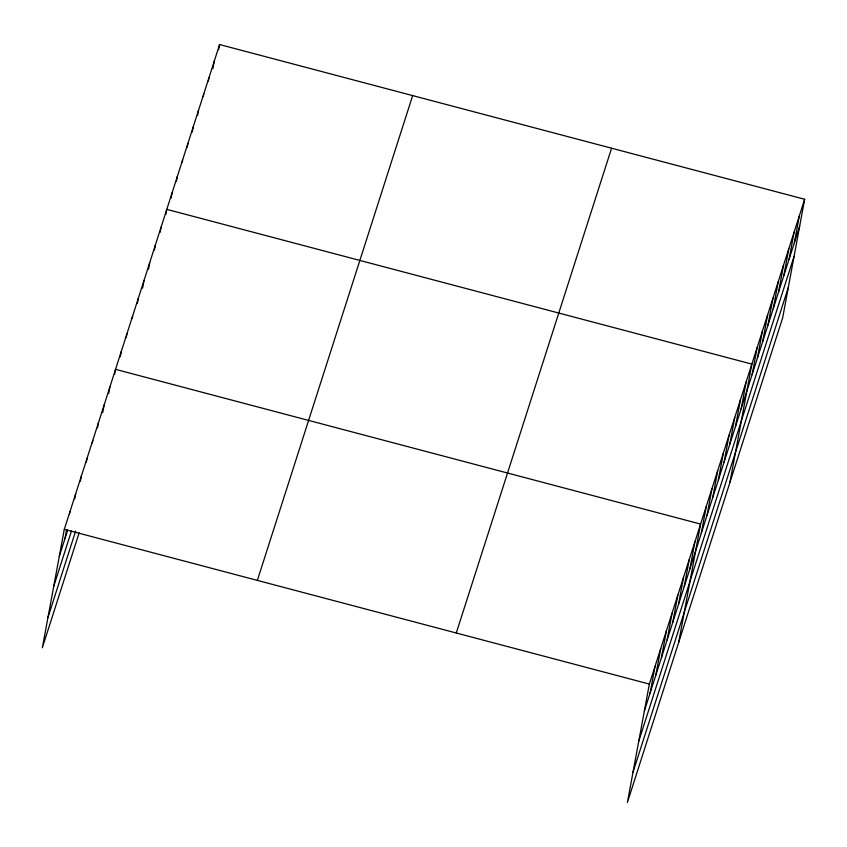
<?xml version="1.0" encoding="UTF-8"?>
<svg xmlns="http://www.w3.org/2000/svg" width="847" height="847" viewBox="0 0 847 847"><rect width="100%" height="100%" fill="white"/><g stroke="black" fill="none" stroke-linecap="round" stroke-linejoin="round"><path stroke-width="1.27" d="M804.65 199.267L649.353 684.069L627.405 802.458L782.702 317.667L804.65 199.267L219.595 44.542L64.298 529.333L42.35 647.733L79.173 532.774M64.997 538.512L66.659 529.523M69.507 514.129L69.983 511.556M74.727 498.915L75.679 493.78M80.423 481.138L81.376 476.003M86.362 462.081L87.072 458.227M92.291 443.023L92.768 440.451M97.511 427.809L98.464 422.674M102.731 412.605L104.149 404.898M108.66 393.548L109.845 387.121M114.589 374.48L115.541 369.356L700.596 524.081L678.659 642.481M120.285 356.714L121.237 351.579M126.214 337.646L126.934 333.803M132.153 318.588L132.63 316.026M137.373 303.385L138.315 298.25M142.582 288.171L144.011 280.473M148.521 269.113L149.707 262.697M154.45 250.056L155.403 244.921M160.147 232.279L161.099 227.144M165.843 214.503L166.795 209.368L751.85 364.104L729.902 482.494M171.115 198.018L172.068 192.883M176.398 181.533L177.351 176.398M182.158 162.486L182.634 159.924M187.198 147.283L187.918 143.439M192.237 132.09L193.19 126.955M197.52 115.605L198.473 110.47M203.28 96.558L203.756 93.985M208.32 81.354L209.029 77.501M212.883 68.723L214.312 61.016M218.642 49.677L219.595 44.542M650.051 693.248L655.049 666.293M655.737 675.472L660.734 648.516M661.433 657.696L666.43 630.74M667.129 639.919L672.126 612.963M672.825 622.143L677.822 595.187M678.521 604.366L683.518 577.41M684.217 586.59L689.214 559.634M689.913 568.813L694.9 541.858M701.295 533.261L706.292 506.305M706.991 515.484L711.988 488.528M712.687 497.708L717.684 470.752M718.383 479.931L723.38 452.986M724.079 462.166L729.066 435.21M729.765 444.389L734.762 417.433M735.461 426.613L740.458 399.657M741.157 408.836L746.154 381.881M752.136 374.575L757.123 347.619M757.409 358.09L762.406 331.135M762.692 341.606L767.689 314.65M767.975 325.121L772.972 298.165M773.258 308.647L778.245 281.691M778.531 292.162L783.528 265.206M783.814 275.677L788.811 248.722M789.097 259.193L794.094 232.237M794.37 242.708L799.367 215.752M59.301 556.288L67.654 530.222M53.7 586.463L71.55 530.762M47.94 617.548L75.658 531.048M257.361 580.396L412.658 95.605M456.279 633.005L611.576 148.214M644.355 711.025L799.653 226.223M638.765 741.199L794.063 256.397M632.995 772.284L788.303 287.493M64.298 529.333L649.353 684.069"/></g></svg>
